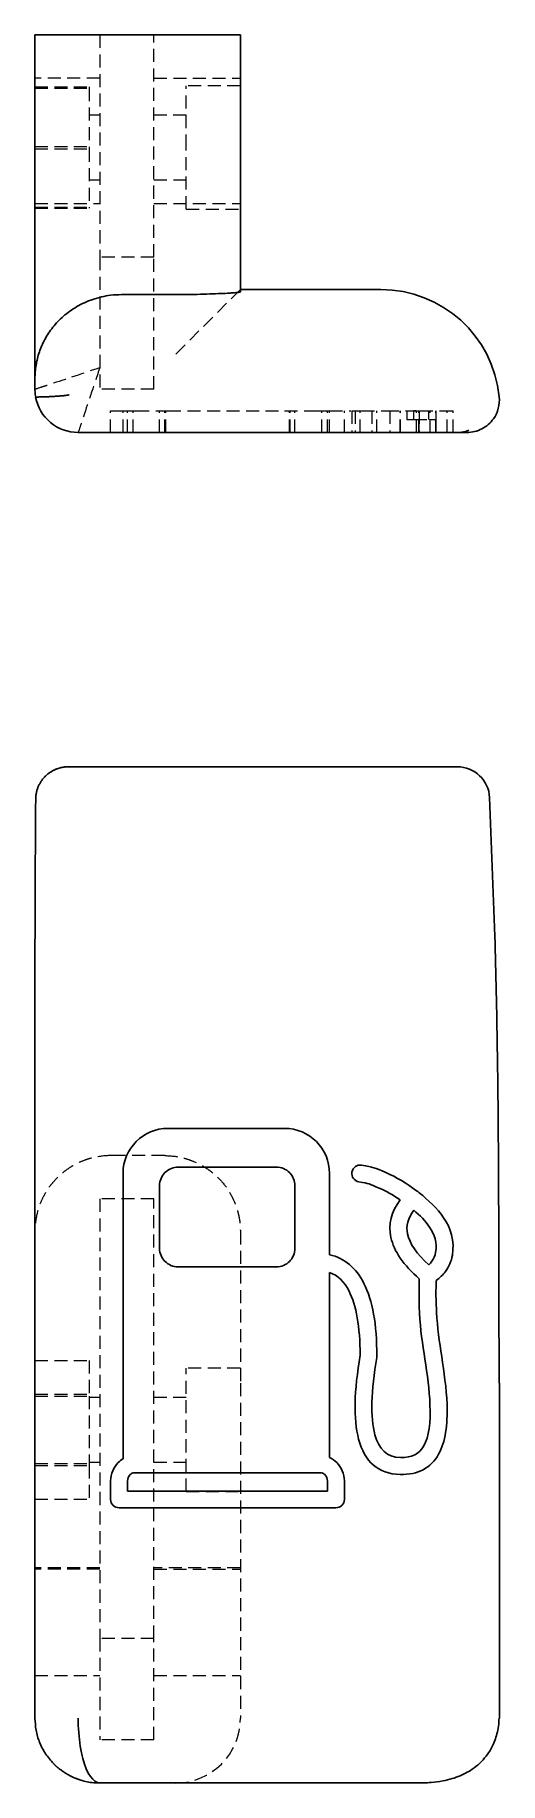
# Model space of a CAD drawing. Header units: millimetres. Extents: x 60 to 243, y 7 to 178.
# Drawn here: x 60.3 to 105.7, y 7.1 to 177.5 of the extents above.
import ezdxf

# ---------------------------------------------------------------- set-up
doc = ezdxf.new("R2010")
doc.units = ezdxf.units.MM
doc.linetypes.add('HIDDEN', pattern=[1.905, 1.27, -0.635])

msp = doc.modelspace()

# ---------------------------------------------------------------- linework, layer by layer
at = {"color": 7, "linetype": 'Continuous', "lineweight": 25}
for p, q in [((67.73, 177.55), (60.34, 177.55)), ((60.34, 177.55), (60.34, 144.07)), ((67.73, 177.55), (73, 177.55)), ((80.38, 177.55), (73, 177.55)), ((80.38, 152.51), (80.38, 177.55)), ((73, 152.23), (68.78, 152.23)), ((94.09, 152.73), (80.38, 152.73)), ((60.34, 144.07), (60.34, 143.01)), ((64.56, 138.79), (101.54, 138.79)), ((101.54, 138.79), (102.06, 138.79)), ((64.56, 106.2), (63.67, 106.2)), ((101.54, 106.2), (64.56, 106.2)), ((105.22, 89.69), (104.7, 103.19)), ((60.34, 81.44), (60.34, 13.43)), ((73.32, 70.94), (84.69, 70.94)), ((68.94, 38.73), (68.94, 66.57)), ((83.89, 67.16), (74.31, 67.16)), ((89.08, 66.54), (89.08, 58.61)), ((72.5, 65.36), (72.5, 59.24)), ((85.7, 59.24), (85.7, 65.35)), ((73.03, 57.96), (73.04, 57.96)), ((74.31, 57.43), (83.9, 57.43)), ((89.09, 56.89), (89.09, 38.85)), ((93.69, 48.61), (93.69, 48.61)), ((105.66, 13.43), (105.66, 46.09)), ((95.99, 38.84), (96, 38.84)), ((67.73, 34.76), (67.73, 36.56)), ((69.38, 36.55), (69.38, 35.58)), ((88.27, 37.36), (69.91, 37.36)), ((88.88, 35.58), (88.88, 36.55)), ((90.53, 36.56), (90.53, 34.76)), ((69.38, 35.58), (88.88, 35.58)), ((89.7, 33.94), (68.55, 33.94)), ((66.26, 7.13), (66.67, 7.11)), ((66.26, 7.12), (66.36, 7.11)), ((66.67, 7.11), (97.54, 7.11))]:
    msp.add_line(p, q, dxfattribs=at)
at = {"color": 7, "linetype": 'HIDDEN', "lineweight": 18}
for p, q in [((66.67, 177.55), (66.67, 155.87)), ((71.95, 155.87), (71.95, 177.55)), ((66.67, 173.33), (60.34, 173.33)), ((60.34, 172.48), (65.62, 172.48)), ((60.34, 172.37), (65.62, 172.37)), ((65.62, 172.48), (65.62, 172.37)), ((65.62, 172.37), (65.62, 166.46)), ((71.95, 173.33), (80.38, 173.33)), ((75.11, 166.57), (75.11, 172.58)), ((80.38, 172.58), (75.11, 172.58)), ((66.67, 169.73), (65.62, 169.73)), ((75.11, 169.73), (71.95, 169.73)), ((60.34, 166.68), (65.62, 166.68)), ((60.34, 166.46), (65.62, 166.46)), ((65.62, 166.46), (65.62, 160.66)), ((75.11, 160.56), (75.11, 166.57)), ((65.62, 163.41), (66.67, 163.41)), ((71.95, 163.41), (75.11, 163.41)), ((60.34, 161.11), (66.67, 161.11)), ((60.34, 160.77), (65.62, 160.77)), ((60.34, 160.66), (65.62, 160.66)), ((71.95, 161.11), (80.38, 161.11)), ((75.11, 160.56), (80.38, 160.56)), ((66.67, 155.87), (66.67, 143.01)), ((71.95, 155.87), (66.67, 155.87)), ((71.95, 143.01), (71.95, 155.87)), ((80.38, 152.73), (74.06, 146.4)), ((71.95, 143.01), (66.67, 143.01)), ((67.73, 138.79), (67.73, 140.9)), ((68.94, 138.79), (68.94, 140.9)), ((69.38, 138.79), (69.38, 140.9)), ((69.91, 138.79), (69.91, 140.9)), ((72.5, 138.79), (72.5, 140.9)), ((73.03, 138.79), (73.03, 140.9)), ((73.04, 138.79), (73.04, 140.9)), ((73.11, 138.79), (73.11, 140.9)), ((73.32, 140.9), (84.69, 140.9)), ((85.17, 138.79), (85.17, 140.9)), ((85.24, 138.79), (85.24, 140.9)), ((85.7, 138.79), (85.7, 140.9)), ((88.33, 138.79), (88.33, 140.9)), ((88.88, 138.79), (88.88, 140.9)), ((89.08, 138.79), (89.08, 140.9)), ((89.09, 138.79), (89.09, 140.9)), ((90.53, 138.79), (90.53, 140.9)), ((91.26, 140.9), (91.26, 138.79)), ((91.27, 140.9), (91.27, 140.9)), ((91.57, 140.9), (91.57, 138.79)), ((92.07, 138.79), (92.07, 140.9)), ((92.31, 140.9), (92.44, 140.9)), ((93.21, 140.9), (93.21, 138.79)), ((93.69, 138.79), (93.69, 140.9)), ((93.69, 138.79), (93.69, 140.9)), ((93.7, 138.79), (93.7, 140.9)), ((94.97, 140.9), (94.97, 138.79)), ((95.97, 138.79), (95.97, 140.9)), ((96, 138.79), (96, 140.9)), ((96.63, 140.9), (96.63, 140.06)), ((97.29, 140.06), (97.29, 140.9)), ((97.5, 140.9), (97.29, 140.9)), ((97.56, 138.79), (97.56, 140.9)), ((97.79, 138.79), (97.79, 140.9)), ((97.81, 140.9), (97.81, 138.79)), ((97.84, 138.79), (97.84, 140.9)), ((98.76, 140.06), (98.76, 140.9)), ((98.9, 138.79), (98.9, 140.9)), ((99.46, 138.79), (99.46, 140.9)), ((99.48, 140.06), (99.48, 140.9)), ((99.49, 138.79), (99.49, 140.9)), ((100.55, 138.79), (100.55, 140.9)), ((101.13, 138.79), (101.13, 140.9)), ((73, 68.28), (68.78, 68.28)), ((66.67, 64.06), (66.67, 21.21)), ((71.95, 64.06), (66.67, 64.06)), ((71.95, 21.21), (71.95, 64.06)), ((80.38, 60.89), (80.38, 46.09)), ((60.34, 48.31), (65.62, 48.31)), ((65.62, 48.31), (65.62, 44.84)), ((75.11, 35.54), (75.11, 47.56)), ((80.38, 47.56), (75.11, 47.56)), ((80.38, 46.09), (80.38, 13.43)), ((60.34, 45.02), (65.62, 45.02)), ((60.34, 44.84), (65.62, 44.84)), ((65.62, 44.84), (65.62, 38.08)), ((66.67, 44.71), (65.62, 44.71)), ((75.11, 44.71), (71.95, 44.71)), ((60.34, 38.26), (65.62, 38.26)), ((60.34, 38.08), (65.62, 38.08)), ((65.62, 38.39), (66.67, 38.39)), ((65.62, 38.08), (65.62, 34.79)), ((71.95, 38.39), (75.11, 38.39)), ((60.34, 34.79), (65.62, 34.79)), ((75.11, 35.54), (80.38, 35.54)), ((66.67, 28.1), (60.34, 28.1)), ((66.67, 27.96), (60.34, 27.96)), ((80.38, 28.1), (71.95, 28.1)), ((71.95, 27.96), (80.38, 27.96)), ((71.95, 21.21), (66.67, 21.21)), ((66.67, 21.21), (66.67, 11.32)), ((71.95, 11.32), (71.95, 21.21)), ((60.34, 17.59), (66.67, 17.59)), ((71.95, 17.59), (80.38, 17.59)), ((71.95, 11.32), (66.67, 11.32))]:
    msp.add_line(p, q, dxfattribs=at)
at = {"color": 7, "linetype": 'Continuous', "lineweight": 25}
for centre, radius, start, end in [((94.09, 141.13), 11.6, 5.6503, 90), ((64.56, 143.01), 4.22, 190.4865, 270), ((101.54, 103.04), 3.16, 2.709, 90)]:
    msp.add_arc(centre, radius, start, end, dxfattribs=at)
at = {"color": 7, "linetype": 'HIDDEN', "lineweight": 18}
msp.add_arc((74.06, 13.43), 6.33, 270, 0, dxfattribs=at)
at = {"color": 7, "linetype": 'Continuous', "lineweight": 25}
for points, knots in [([(67.73, 152.17), (67.12, 152.09), (66.55, 151.95), (65.71, 151.67), (65.44, 151.56), (64.92, 151.32), (64.67, 151.2), (64.19, 150.92), (63.96, 150.77), (63.53, 150.46), (63.32, 150.29), (62.74, 149.79), (62.4, 149.43), (61.95, 148.86), (61.8, 148.66), (61.54, 148.27), (61.42, 148.07), (61.1, 147.47), (60.92, 147.06), (60.63, 146.22), (60.52, 145.79), (60.42, 145.15), (60.39, 144.93), (60.36, 144.61), (60.36, 144.5), (60.35, 144.28), (60.34, 144.17), (60.34, 144.07)], [0, 0, 0, 0, 0.125, 0.125, 0.1875, 0.1875, 0.25, 0.25, 0.3125, 0.3125, 0.375, 0.375, 0.5, 0.5, 0.5625, 0.5625, 0.625, 0.625, 0.75, 0.75, 0.875, 0.875, 0.9375, 0.9375, 0.96875, 0.96875, 1, 1, 1, 1]), ([(73, 152.23), (73.49, 152.23), (73.97, 152.23), (74.68, 152.24), (74.91, 152.24), (75.37, 152.25), (75.6, 152.25), (76.27, 152.26), (76.7, 152.27), (77.5, 152.3), (77.88, 152.31), (78.56, 152.34), (78.87, 152.35), (79.27, 152.37), (79.4, 152.38), (79.62, 152.4), (79.83, 152.41), (79.99, 152.43), (80.13, 152.45), (80.19, 152.45), (80.34, 152.48), (80.38, 152.49), (80.38, 152.51)], [0, 0, 0, 0, 0.125, 0.125, 0.1875, 0.1875, 0.25, 0.25, 0.375, 0.375, 0.5, 0.5, 0.625, 0.625, 0.6875, 0.6875, 0.75, 0.8125, 0.8125, 0.875, 0.875, 1, 1, 1, 1]), ([(60.42, 142.24), (60.42, 142.24), (60.42, 142.24), (60.44, 142.24), (60.46, 142.24), (60.5, 142.24), (60.54, 142.24), (60.58, 142.24), (60.64, 142.24), (60.7, 142.25), (60.77, 142.25), (60.84, 142.25), (60.92, 142.25), (61, 142.25), (61.08, 142.26), (61.17, 142.26), (61.26, 142.26), (61.36, 142.27), (61.46, 142.27), (61.56, 142.27), (61.66, 142.28), (61.76, 142.28), (61.86, 142.29), (61.97, 142.29), (62.07, 142.3), (62.17, 142.3), (62.28, 142.31), (62.38, 142.32), (62.48, 142.32), (62.58, 142.33), (62.68, 142.34), (62.78, 142.35), (62.88, 142.36), (62.97, 142.36), (63.07, 142.37), (63.16, 142.38), (63.25, 142.39), (63.34, 142.4), (63.42, 142.41), (63.51, 142.43), (63.59, 142.44), (63.64, 142.45), (63.67, 142.45)], [0, 0, 0, 0, 0.034299, 0.068125, 0.101479, 0.134357, 0.166756, 0.198669, 0.230092, 0.26102, 0.291448, 0.321375, 0.350801, 0.379728, 0.40816, 0.436103, 0.463566, 0.490559, 0.517088, 0.543155, 0.568763, 0.593912, 0.618602, 0.642832, 0.666599, 0.689904, 0.712744, 0.73512, 0.757029, 0.778473, 0.799451, 0.819964, 0.840013, 0.8596, 0.878728, 0.897398, 0.915613, 0.933378, 0.950694, 0.967568, 0.984001, 1, 1, 1, 1]), ([(102.49, 138.79), (102.99, 138.79), (104, 139.04), (105.37, 140.22), (105.71, 141.52), (105.64, 142.27)], [0, 0, 0, 0, 0.285714, 0.571429, 1, 1, 1, 1]), ([(101.54, 138.79), (101.82, 138.8), (102.21, 138.82), (102.56, 138.98), (102.67, 139.03)], [0, 0, 0, 0, 0.697886, 1, 1, 1, 1]), ([(102.06, 138.79), (102.29, 138.79), (102.38, 138.79), (102.48, 138.79), (102.49, 138.79), (102.49, 138.79)], [0, 0, 0, 0, 0.5, 0.5, 1, 1, 1, 1]), ([(60.42, 103.07), (60.42, 103.13), (60.42, 103.25), (60.44, 103.42), (60.46, 103.58), (60.5, 103.74), (60.54, 103.9), (60.58, 104.05), (60.64, 104.2), (60.7, 104.34), (60.77, 104.48), (60.84, 104.61), (60.92, 104.74), (61, 104.86), (61.08, 104.97), (61.17, 105.08), (61.26, 105.18), (61.36, 105.28), (61.46, 105.37), (61.56, 105.46), (61.66, 105.54), (61.76, 105.61), (61.86, 105.68), (61.97, 105.74), (62.07, 105.8), (62.17, 105.85), (62.28, 105.9), (62.38, 105.95), (62.48, 105.99), (62.58, 106.02), (62.68, 106.06), (62.78, 106.08), (62.88, 106.11), (62.97, 106.13), (63.07, 106.15), (63.16, 106.16), (63.25, 106.18), (63.34, 106.19), (63.42, 106.19), (63.51, 106.2), (63.59, 106.2), (63.64, 106.2), (63.67, 106.2)], [0, 0, 0, 0, 0.034299, 0.068125, 0.101479, 0.134357, 0.166756, 0.198669, 0.230092, 0.26102, 0.291448, 0.321375, 0.350801, 0.379728, 0.40816, 0.436103, 0.463566, 0.490559, 0.517088, 0.543155, 0.568763, 0.593912, 0.618602, 0.642832, 0.666599, 0.689904, 0.712744, 0.73512, 0.757029, 0.778473, 0.799451, 0.819964, 0.840013, 0.8596, 0.878728, 0.897398, 0.915613, 0.933378, 0.950694, 0.967568, 0.984001, 1, 1, 1, 1]), ([(105.62, 46.09), (105.61, 49.71), (105.61, 56.97), (105.56, 67.87), (105.48, 78.78), (105.3, 86.05), (105.22, 89.69)], [0, 0, 0, 0, 0.249613, 0.499367, 0.749429, 1, 1, 1, 1]), ([(99.07, 57.98), (99.03, 57.92), (98.98, 57.86), (98.88, 57.75), (98.82, 57.69), (98.76, 57.64)], [-0.02162194, -0.02162194, -0.02162194, -0.02162194, -0.01101534, -0.01101534, 0, 0, 0, 0]), ([(105.61, 46.09), (105.62, 46.09), (105.66, 46.09), (105.65, 46.09), (105.64, 46.09)], [0, 0, 0, 0, 0.2715774, 1, 1, 1, 1]), ([(60.34, 13.43), (60.37, 13.04), (60.41, 12.23), (60.77, 11.05), (61.34, 9.93), (61.89, 9.31), (62.17, 9)], [0, 0, 0, 0, 0.2400961, 0.4880035, 0.7446117, 1, 1, 1, 1]), ([(66.67, 7.11), (66.04, 7.11), (65.26, 8.23), (64.67, 11.07), (64.56, 12.49), (64.56, 13.43)], [0, 0, 0, 0, 0.897598, 1.121997, 1.570796, 1.570796, 1.570796, 1.570796]), ([(97.54, 7.11), (98.02, 7.11), (98.89, 7.13), (100.07, 7.28), (101.01, 7.51), (101.75, 7.77), (102.4, 8.08), (103.06, 8.47), (103.74, 9.02), (104.41, 9.75), (104.89, 10.5), (105.22, 11.25), (105.43, 11.91), (105.58, 12.65), (105.61, 13.17), (105.62, 13.43)], [0, 0, 0, 0, 0.126615, 0.225645, 0.308937, 0.383965, 0.434194, 0.500732, 0.587154, 0.666814, 0.761387, 0.815091, 0.872996, 0.934947, 1, 1, 1, 1]), ([(105.64, 13.43), (105.65, 13.43), (105.66, 13.43), (105.62, 13.43), (105.61, 13.43)], [0, 0, 0, 0, 0.725268, 1, 1, 1, 1]), ([(62.16, 9), (62.28, 8.88), (62.52, 8.65), (63.08, 8.22), (63.89, 7.72), (64.78, 7.38), (65.6, 7.18), (66.04, 7.14), (66.26, 7.12)], [0, 0, 0, 0, 0.10216, 0.207815, 0.437855, 0.704882, 0.856268, 1, 1, 1, 1])]:
    msp.add_open_spline(points, degree=3, knots=knots, dxfattribs=at)
for points in [[(68.78, 152.23), (68.43, 152.23), (68.08, 152.21), (67.73, 152.17)], [(60.34, 143.01), (60.34, 142.93), (60.35, 142.84), (60.35, 142.74)], [(60.35, 142.74), (60.36, 142.57), (60.38, 142.41), (60.42, 142.24)], [(60.42, 142.24), (60.42, 142.24), (60.42, 142.24), (60.42, 142.24)], [(60.35, 89.66), (60.36, 94.12), (60.38, 98.58), (60.42, 103.04)], [(60.42, 103.07), (60.42, 103.06), (60.42, 103.05), (60.42, 103.04)], [(60.34, 81.44), (60.34, 84.19), (60.35, 86.93), (60.35, 89.66)], [(70.23, 69.65), (71.02, 70.45), (72.11, 70.94), (73.32, 70.94)], [(84.69, 70.94), (85.9, 70.94), (87, 70.44), (87.8, 69.65)], [(68.94, 66.57), (68.94, 67.77), (69.44, 68.86), (70.23, 69.65)], [(87.8, 69.65), (88.59, 68.85), (89.08, 67.75), (89.08, 66.54)], [(73.03, 66.63), (72.71, 66.31), (72.5, 65.85), (72.5, 65.36)], [(73.11, 66.7), (73.08, 66.68), (73.06, 66.66), (73.03, 66.63)], [(74.31, 67.16), (73.85, 67.16), (73.43, 66.99), (73.11, 66.7)], [(85.17, 66.63), (84.84, 66.96), (84.39, 67.16), (83.89, 67.16)], [(85.24, 66.56), (85.21, 66.59), (85.19, 66.61), (85.17, 66.63)], [(85.7, 65.35), (85.7, 65.81), (85.52, 66.24), (85.24, 66.56)], [(91.95, 65.73), (91.5, 65.8), (91.2, 66.22), (91.27, 66.67)], [(91.27, 66.67), (91.34, 67.12), (91.76, 67.43), (92.21, 67.35)], [(92.21, 67.35), (93.35, 67.17), (93.48, 67.1), (94.57, 66.63)], [(94.57, 66.63), (95.6, 66.17), (96.6, 65.59), (97.56, 64.85)], [(93.91, 65.11), (92.95, 65.53), (92.95, 65.57), (91.95, 65.73)], [(95.97, 63.97), (95.3, 64.43), (94.61, 64.81), (93.91, 65.11)], [(97.56, 64.85), (97.65, 64.82), (97.72, 64.76), (97.79, 64.7)], [(95.07, 60.3), (94.8, 61.58), (95.09, 62.8), (95.97, 63.97)], [(97.79, 64.7), (97.81, 64.68), (97.82, 64.66), (97.84, 64.64)], [(97.84, 64.64), (98.71, 63.95), (99.58, 63.17), (100.21, 62.23)], [(96.69, 60.64), (96.52, 61.42), (96.72, 62.19), (97.29, 62.96)], [(97.29, 62.96), (97.89, 62.46), (98.44, 61.91), (98.84, 61.32)], [(100.21, 62.23), (100.91, 61.2), (101.3, 59.99), (101.06, 58.57)], [(97.84, 56.26), (96.3, 57.61), (95.36, 58.96), (95.07, 60.3)], [(98.76, 57.64), (97.59, 58.7), (96.89, 59.7), (96.69, 60.64)], [(98.84, 61.32), (99.32, 60.6), (99.59, 59.78), (99.43, 58.83)], [(72.5, 59.24), (72.5, 58.74), (72.71, 58.29), (73.03, 57.96)], [(73.04, 57.96), (73.37, 57.64), (73.82, 57.43), (74.31, 57.43)], [(83.9, 57.43), (84.4, 57.43), (84.85, 57.64), (85.17, 57.96)], [(85.17, 57.96), (85.5, 58.29), (85.7, 58.74), (85.7, 59.24)], [(89.08, 58.61), (90.55, 58.29), (91.67, 57.35), (92.44, 55.81)], [(99.43, 58.83), (99.38, 58.51), (99.26, 58.22), (99.07, 57.98)], [(101.06, 58.57), (100.96, 57.97), (100.74, 57.45), (100.39, 56.99)], [(90.98, 55.08), (90.51, 56), (89.89, 56.6), (89.09, 56.89)], [(97.81, 54.76), (97.81, 55.27), (97.81, 55.77), (97.84, 56.26)], [(100.39, 56.99), (100.15, 56.66), (99.84, 56.37), (99.49, 56.12)], [(92.07, 48.83), (92.05, 51.58), (91.69, 53.67), (90.98, 55.08)], [(92.44, 55.81), (93.28, 54.17), (93.69, 51.81), (93.7, 48.75)], [(97.86, 52.9), (97.83, 53.51), (97.81, 54.13), (97.81, 54.76)], [(99.49, 56.12), (99.47, 55.66), (99.46, 55.21), (99.46, 54.76)], [(99.46, 54.76), (99.47, 54.19), (99.49, 53.59), (99.52, 52.98)], [(98.38, 48.45), (98.16, 49.9), (97.94, 51.37), (97.86, 52.9)], [(99.52, 52.98), (99.59, 51.56), (99.81, 50.12), (100.02, 48.69)], [(91.92, 40.65), (91.4, 42.59), (91.48, 45.35), (92.07, 48.83)], [(93.69, 48.61), (93.14, 45.33), (93.05, 42.78), (93.51, 41.07)], [(93.7, 48.75), (93.7, 48.7), (93.7, 48.65), (93.69, 48.61)], [(98.88, 43.98), (98.83, 45.45), (98.6, 46.95), (98.38, 48.45)], [(100.02, 48.69), (100.25, 47.15), (100.48, 45.63), (100.54, 44.04)], [(98.27, 39.97), (98.78, 40.87), (98.95, 42.25), (98.88, 43.98)], [(100.54, 44.04), (100.62, 42.01), (100.38, 40.34), (99.71, 39.16)], [(93.51, 41.07), (93.89, 39.64), (94.69, 38.86), (95.99, 38.84)], [(95.96, 37.2), (93.82, 37.24), (92.51, 38.44), (91.92, 40.65)], [(96, 38.84), (97.1, 38.81), (97.84, 39.21), (98.27, 39.97)], [(67.73, 36.56), (67.73, 37.26), (68.01, 37.89), (68.47, 38.35)], [(68.47, 38.35), (68.61, 38.5), (68.77, 38.62), (68.94, 38.73)], [(89.09, 38.85), (89.35, 38.72), (89.58, 38.56), (89.78, 38.35)], [(89.78, 38.35), (90.24, 37.9), (90.53, 37.26), (90.53, 36.56)], [(99.71, 39.16), (98.96, 37.84), (97.75, 37.13), (95.96, 37.2)], [(69.64, 37.18), (69.48, 37.02), (69.38, 36.8), (69.38, 36.55)], [(69.91, 37.36), (69.81, 37.32), (69.72, 37.26), (69.64, 37.18)], [(88.33, 37.37), (88.31, 37.36), (88.29, 37.36), (88.27, 37.36)], [(88.62, 37.18), (88.54, 37.26), (88.44, 37.32), (88.33, 37.37)], [(88.88, 36.55), (88.88, 36.79), (88.78, 37.01), (88.62, 37.18)], [(68.55, 33.94), (68.1, 33.94), (67.73, 34.31), (67.73, 34.76)], [(90.53, 34.76), (90.53, 34.31), (90.16, 33.94), (89.7, 33.94)]]:
    msp.add_open_spline(points, degree=3, dxfattribs=at)
at = {"color": 7, "linetype": 'HIDDEN', "lineweight": 18}
for points, knots in [([(60.34, 143.01), (60.34, 143.01), (60.67, 143.12), (62.44, 143.71), (64.78, 144.49), (66.67, 145.12)], [0, 0, 0, 0, 0.448799, 0.673198, 1.570796, 1.570796, 1.570796, 1.570796]), ([(66.67, 145.12), (66.04, 143.23), (65.26, 140.89), (64.67, 139.12), (64.56, 138.79), (64.56, 138.79)], [0, 0, 0, 0, 0.897598, 1.121997, 1.570796, 1.570796, 1.570796, 1.570796]), ([(89.08, 140.9), (89.48, 140.9), (90.25, 140.9), (90.87, 140.9), (91.17, 140.9)], [0, 0, 0, 0, 0.51384, 1, 1, 1, 1]), ([(96.64, 140.06), (96.64, 140.06), (96.61, 140.06), (96.71, 140.06), (96.93, 140.06), (97.17, 140.06), (97.29, 140.06)], [0, 0, 0, 0, 0.031587, 0.353863, 0.662672, 1, 1, 1, 1]), ([(97.89, 140.9), (98.36, 140.9), (99.23, 140.9), (99.9, 140.9), (100.21, 140.9)], [0, 0, 0, 0, 0.5496793, 1, 1, 1, 1]), ([(98.84, 140.06), (98.96, 140.06), (99.22, 140.06), (99.41, 140.06), (99.49, 140.06), (99.47, 140.06), (99.47, 140.06)], [0, 0, 0, 0, 0.355287, 0.70844, 0.993499, 1, 1, 1, 1]), ([(100.21, 140.9), (100.39, 140.9), (100.76, 140.9), (101.04, 140.9), (101.15, 140.9), (101.13, 140.9), (101.13, 140.9)], [0, 0, 0, 0, 0.353507, 0.708053, 0.996839, 1, 1, 1, 1]), ([(67.73, 68.28), (67.12, 68.28), (66.55, 68.2), (65.71, 68), (65.44, 67.92), (64.92, 67.73), (64.67, 67.62), (64.19, 67.38), (63.96, 67.25), (63.53, 66.97), (63.32, 66.82), (62.74, 66.36), (62.4, 66.03), (61.95, 65.49), (61.8, 65.31), (61.54, 64.93), (61.42, 64.75), (61.1, 64.17), (60.92, 63.78), (60.63, 62.97), (60.52, 62.56), (60.42, 61.94), (60.39, 61.73), (60.36, 61.42), (60.36, 61.31), (60.35, 61.1), (60.34, 61), (60.34, 60.89)], [0, 0, 0, 0, 0.125, 0.125, 0.1875, 0.1875, 0.25, 0.25, 0.3125, 0.3125, 0.375, 0.375, 0.5, 0.5, 0.5625, 0.5625, 0.625, 0.625, 0.75, 0.75, 0.875, 0.875, 0.9375, 0.9375, 0.96875, 0.96875, 1, 1, 1, 1]), ([(73, 68.28), (73.49, 68.28), (73.97, 68.23), (74.68, 68.09), (74.91, 68.03), (75.37, 67.89), (75.6, 67.81), (76.27, 67.53), (76.7, 67.3), (77.5, 66.77), (77.88, 66.46), (78.56, 65.78), (78.87, 65.4), (79.27, 64.8), (79.4, 64.59), (79.62, 64.16), (79.83, 63.73), (79.99, 63.28), (80.13, 62.82), (80.19, 62.58), (80.34, 61.86), (80.38, 61.38), (80.38, 60.89)], [0, 0, 0, 0, 0.125, 0.125, 0.1875, 0.1875, 0.25, 0.25, 0.375, 0.375, 0.5, 0.5, 0.625, 0.625, 0.6875, 0.6875, 0.75, 0.8125, 0.8125, 0.875, 0.875, 1, 1, 1, 1]), ([(62.17, 9), (62.18, 8.99), (62.28, 8.85), (62.54, 8.64), (62.92, 8.33), (63.38, 8.02), (63.9, 7.73), (64.5, 7.48), (65.16, 7.28), (65.76, 7.15), (66.13, 7.14), (66.26, 7.13)], [0, 0, 0, 0, 0.011062, 0.106991, 0.214031, 0.332208, 0.461541, 0.602043, 0.753725, 0.916595, 1, 1, 1, 1])]:
    msp.add_open_spline(points, degree=3, knots=knots, dxfattribs=at)
for points in [[(67.73, 140.9), (67.73, 140.9), (68.01, 140.9), (68.47, 140.9)], [(68.47, 140.9), (68.61, 140.9), (68.77, 140.9), (68.94, 140.9)], [(68.94, 140.9), (68.94, 140.9), (69.44, 140.9), (70.23, 140.9)], [(70.23, 140.9), (71.02, 140.9), (72.11, 140.9), (73.32, 140.9)], [(84.69, 140.9), (85.9, 140.9), (87, 140.9), (87.8, 140.9)], [(87.8, 140.9), (88.59, 140.9), (89.08, 140.9), (89.08, 140.9)], [(91.27, 140.9), (91.34, 140.9), (91.76, 140.9), (92.21, 140.9)], [(92.21, 140.9), (93.35, 140.9), (93.48, 140.9), (94.57, 140.9)], [(94.57, 140.9), (95.6, 140.9), (96.6, 140.9), (97.56, 140.9)], [(97.29, 140.06), (97.89, 140.06), (98.44, 140.06), (98.84, 140.06)], [(97.56, 140.9), (97.65, 140.9), (97.72, 140.9), (97.79, 140.9)], [(97.79, 140.9), (97.81, 140.9), (97.82, 140.9), (97.84, 140.9)], [(100.02, 140.9), (100.25, 140.9), (100.48, 140.9), (100.54, 140.9)], [(68.78, 68.28), (68.43, 68.28), (68.08, 68.28), (67.73, 68.28)]]:
    msp.add_open_spline(points, degree=3, dxfattribs=at)

doc.saveas('drawing.dxf')
